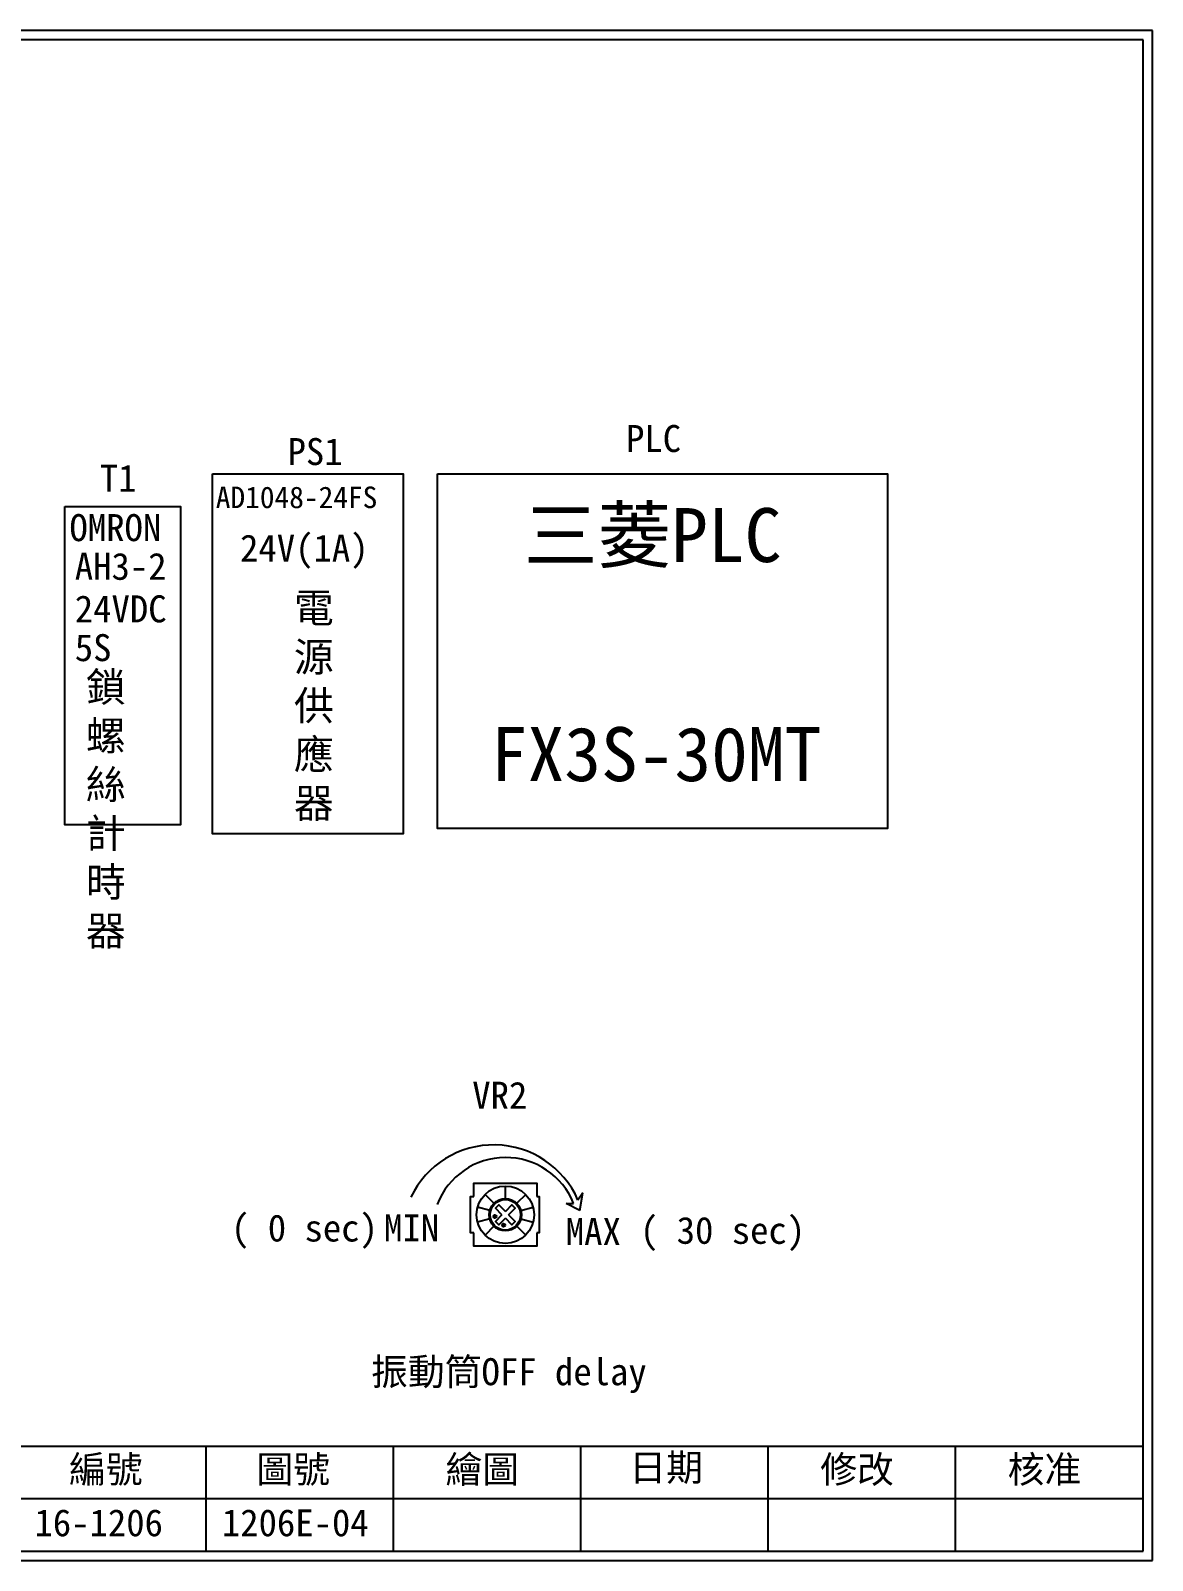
# Model space of a CAD drawing. Extents: x 10 to 297, y 3 to 207.
# Drawn here: x 147.3 to 297, y 3 to 207 of the extents above; entities that cross this region are included whole.
import ezdxf

# ---------------------------------------------------------------- set-up
doc = ezdxf.new("R2010")
doc.units = 0
doc.layers.get('0').update_dxf_attribs({"linetype": 'CONTINUOUS'})
doc.layers.add('圖框層', color=7, linetype='CONTINUOUS')
doc.layers.add('標尺寸層', color=3, linetype='CONTINUOUS')
doc.styles.add('CNS', font='romanc.shx', dxfattribs={"bigfont": 'chineset.shx'})
doc.styles.add('STSL', font='kaiu.ttf')

msp = doc.modelspace()

# ---------------------------------------------------------------- hatches: boundary and pattern name
at = {"layer": '標尺寸層'}
h = msp.add_hatch(color=7, dxfattribs=at)
edge = h.paths.add_edge_path()
edge.add_arc((209.29, 48.85), 0.213, 0, 360)
h = msp.add_hatch(color=7, dxfattribs=at)
edge = h.paths.add_edge_path()
edge.add_arc((210.44, 47.7), 0.213, 0, 360)

# ---------------------------------------------------------------- linework, layer by layer
msp.add_lwpolyline([(151.9, 143.51), (167.35, 143.51), (167.35, 101.08), (151.9, 101.08)], close=True)
at = {"layer": '圖框層', "color": 7}
for p, q in [((297, 206.97), (10, 206.97)), ((297, 3), (297, 206.97)), ((295.75, 205.72), (11.25, 205.72)), ((295.75, 4.25), (295.75, 205.72)), ((11.25, 18.25), (295.75, 18.25)), ((170.75, 4.25), (170.75, 18.25)), ((195.75, 4.25), (195.75, 18.25)), ((220.75, 4.25), (220.75, 18.25)), ((245.75, 4.25), (245.75, 18.25)), ((270.75, 4.25), (270.75, 18.25)), ((145.75, 11.25), (295.75, 11.25)), ((11.25, 4.25), (295.75, 4.25)), ((10, 3), (297, 3))]:
    msp.add_line(p, q, dxfattribs=at)
at = {"layer": '標尺寸層', "color": 7}
for p, q in [((207.97, 51.8), (209.15, 50.61)), ((210.68, 51.24), (210.68, 52.92)), ((213.39, 51.8), (212.21, 50.61)), ((221.03, 52.01), (220.36, 51.05)), ((220.6, 49.64), (221.03, 52.01)), ((208.59, 49.64), (206.97, 50.08)), ((212.76, 49.64), (214.38, 50.08)), ((220.6, 49.64), (218.81, 50.58)), ((218.81, 50.58), (219.79, 50.57)), ((208.59, 48.52), (206.97, 48.09)), ((209.15, 47.56), (207.97, 46.37)), ((212.21, 47.56), (213.39, 46.37)), ((212.76, 48.52), (214.38, 48.09))]:
    msp.add_line(p, q, dxfattribs=at)
for points in [[(171.61, 147.87), (197.04, 147.87), (197.04, 99.89), (171.61, 99.89)], [(201.61, 147.87), (261.64, 147.87), (261.64, 100.6), (201.61, 100.6)]]:
    msp.add_lwpolyline(points, close=True, dxfattribs=at)
for points in [[(206.48, 51.51), (206.48, 53.28), (214.88, 53.28), (214.88, 51.51)], [(206.48, 46.66), (206.04, 46.66), (206.04, 51.51), (206.48, 51.51)], [(214.88, 51.51), (215.2, 51.51), (215.2, 46.66), (214.88, 46.66)], [(210.23, 49.08), (209.35, 49.97), (209.8, 50.41), (210.68, 49.53)], [(210.23, 49.08), (209.35, 48.2), (209.8, 47.76), (210.68, 48.64)], [(211.12, 49.08), (212, 49.97), (211.56, 50.41), (210.68, 49.53)], [(211.12, 49.08), (212, 48.2), (211.56, 47.76), (210.68, 48.64)], [(214.88, 46.66), (214.88, 44.88), (206.48, 44.88), (206.48, 46.66)]]:
    msp.add_lwpolyline(points, dxfattribs=at)
for centre, radius in [((210.68, 49.08), 3.83), ((210.68, 49.08), 2.16), ((210.68, 49.08), 2.03), ((209.29, 48.85), 0.213), ((210.44, 47.7), 0.213)]:
    msp.add_circle(centre, radius, dxfattribs=at)
for centre, radius, start, end in [((209.13, 46.15), 12.25, 23.5785, 154.4129), ((210.71, 46.95), 9.77, 21.7396, 158.8812)]:
    msp.add_arc(centre, radius, start, end, dxfattribs=at)

# ---------------------------------------------------------------- texts
at = {"layer": '圖框層', "color": 4, "style": 'STSL'}
for s, height, p in [('PLC', 3.6, (226.78, 150.78)), ('PS1', 3.6, (181.62, 149.04)), ('T1', 3.6, (156.58, 145.49)), ('AD1048-24FS', 2.88, (172.05, 143.3)), ('三菱PLC', 7.2, (213.16, 136.11)), ('OMRON', 3.6, (152.53, 138.9)), ('24V(1A)', 3.6, (175.29, 136.18)), ('AH3-2', 3.6, (153.24, 133.74)), ('24VDC', 3.6, (153.24, 128.07)), ('5S', 3.6, (153.24, 122.9)), ('FX3S-30MT', 7.2, (208.75, 106.9)), ('VR2', 3.6, (206.26, 63.22)), ('( 0 sec)', 3.6, (174.09, 45.52)), ('MIN', 3.6, (194.5, 45.55)), ('( 30 sec)', 3.6, (228.64, 45.21)), ('MAX', 3.6, (218.74, 45.04)), ('編號', 3.6, (152.47, 13.34)), ('圖號', 3.6, (177.47, 13.34)), ('繪圖', 3.6, (202.69, 13.34)), ('日期', 3.6, (227.22, 13.59)), ('修改', 3.6, (252.69, 13.34)), ('核准', 3.6, (277.69, 13.34)), ('16-1206', 3.6, (147.86, 6.22)), ('1206E-04', 3.6, (172.86, 6.22))]:
    msp.add_text(s, height=height, dxfattribs=at).set_placement(p)
at = {"layer": '圖框層', "style": 'STSL'}
msp.add_text('振動筒OFF delay', height=3.6, dxfattribs=at).set_placement((192.77, 26.36))
at = {"layer": '標尺寸層', "color": 7, "char_height": 3.9, "attachment_point": 1, "style": 'CNS'}
for s, insert, width in [('{\\fDFKai-SB|b0|i0|c136|p65;電源供應器}', (182.47, 131.92), 4.9608), ('{\\fDFKai-SB|b0|i0|c136|p65;鎖螺絲計時器}', (154.72, 121.4), 10.3265)]:
    msp.add_mtext(s, dxfattribs=dict(at, insert=insert, width=width))

doc.saveas('drawing.dxf')
